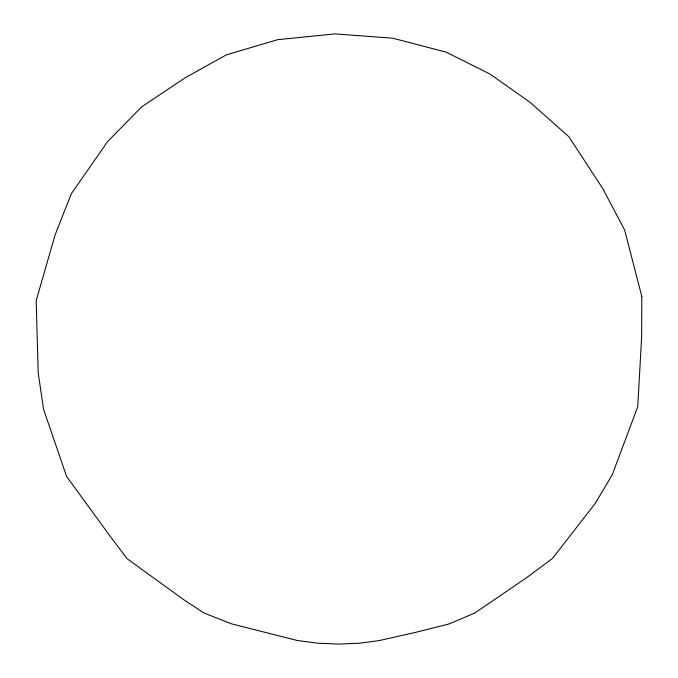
<?xml version="1.0" encoding="UTF-8"?>
<svg xmlns="http://www.w3.org/2000/svg" width="678" height="678" viewBox="0 0 678 678"><rect width="100%" height="100%" fill="white"/><g stroke="black" fill="none" stroke-linecap="round" stroke-linejoin="round"><path stroke-width="1.02" d="M641.829 296.557L641.634 337.085L637.735 406.741L612.175 474.956L595.03 503.686L552.595 558.316L526.62 577.69L474.778 613.048L448.895 623.98L416.716 632.099L379.392 640.549L359.738 643.21L338.661 644.1L317.423 643.176L297.269 640.481L231.681 623.887L203.951 612.988L183.924 599.81L127.159 558.748L110.616 536.883L66.622 476.524L43.578 409.351L38.205 372.866L36.171 300.693L55.147 234.749L71.334 193.739L107.624 141.583L141.677 106.81L185.289 77.724L226.384 54.85L277.7 39.671L334.932 33.9L392.859 38.214L446.132 52.147L490.143 74.122L530.238 102.471L568.927 136.787L602.912 188.831L624.616 230.011L641.829 296.557"/></g></svg>
